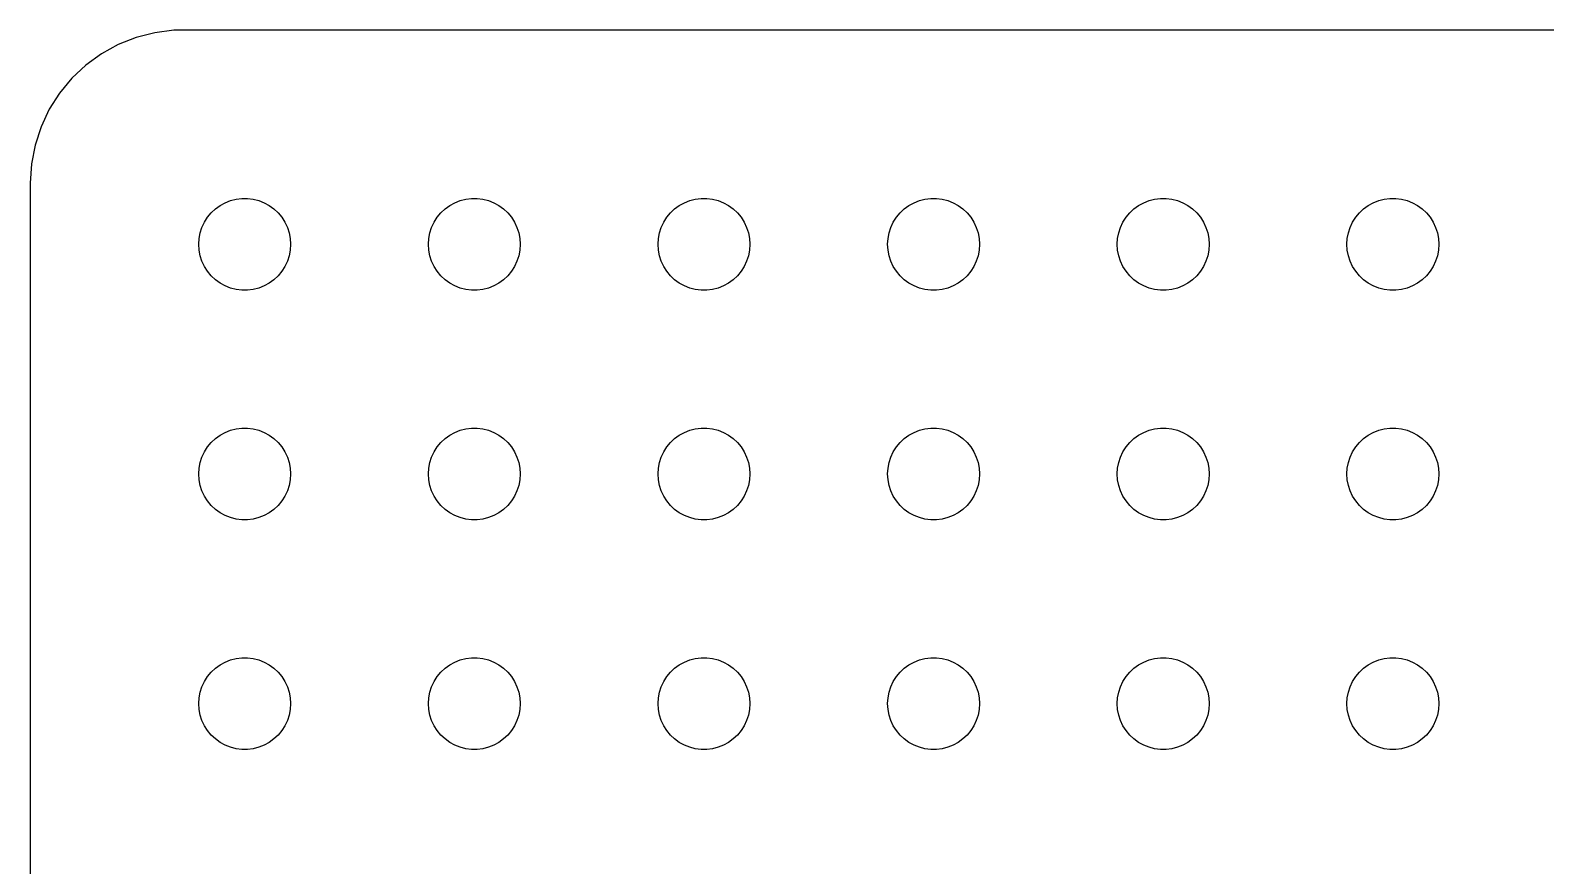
# Model space of a CAD drawing. Header units: metres. Extents: x -104 to 104, y -104 to 104.
# Drawn here: x -104.5 to -55.01, y 77.21 to 104.49 of the extents above; entities that cross this region are included whole.
import ezdxf

# ---------------------------------------------------------------- set-up
doc = ezdxf.new("R2010")
doc.units = ezdxf.units.M

msp = doc.modelspace()

# ---------------------------------------------------------------- linework, layer by layer
for p, q in [((-99.8139, 104.49), (-100.437, 104.411)), ((99.8139, 104.49), (-99.8139, 104.49)), ((-101.629, 104.024), (-102.179, 103.722)), ((-101.045, 104.255), (-101.629, 104.024)), ((-100.437, 104.411), (-101.045, 104.255)), ((-102.179, 103.722), (-102.687, 103.353)), ((-102.687, 103.353), (-103.145, 102.923)), ((-103.145, 102.923), (-103.545, 102.439)), ((-103.545, 102.439), (-103.882, 101.909)), ((-103.882, 101.909), (-104.149, 101.341)), ((-104.149, 101.341), (-104.343, 100.743)), ((-104.343, 100.743), (-104.461, 100.127)), ((-104.461, 100.127), (-104.5, 99.5)), ((-104.5, 99.5), (-104.5, -99.5)), ((-97.7811, 98.9734), (-97.5942, 98.997)), ((-97.5942, 98.997), (-97.4058, 98.997)), ((-97.4058, 98.997), (-97.2189, 98.9734)), ((-90.2811, 98.9734), (-90.0942, 98.997)), ((-90.0942, 98.997), (-89.9058, 98.997)), ((-89.9058, 98.997), (-89.7189, 98.9734)), ((-82.7811, 98.9734), (-82.5942, 98.997)), ((-82.5942, 98.997), (-82.4058, 98.997)), ((-82.4058, 98.997), (-82.2189, 98.9734)), ((-75.2811, 98.9734), (-75.0942, 98.997)), ((-75.0942, 98.997), (-74.9058, 98.997)), ((-74.9058, 98.997), (-74.7189, 98.9734)), ((-67.7811, 98.9734), (-67.5942, 98.997)), ((-67.5942, 98.997), (-67.4058, 98.997)), ((-67.4058, 98.997), (-67.2189, 98.9734)), ((-60.2811, 98.9734), (-60.0942, 98.997)), ((-60.0942, 98.997), (-59.9058, 98.997)), ((-59.9058, 98.997), (-59.7189, 98.9734)), ((-98.7135, 98.3817), (-98.5934, 98.5268)), ((-98.5934, 98.5268), (-98.4561, 98.6558)), ((-98.4561, 98.6558), (-98.3037, 98.7665)), ((-98.3037, 98.7665), (-98.1387, 98.8572)), ((-98.1387, 98.8572), (-97.9635, 98.9266)), ((-97.9635, 98.9266), (-97.7811, 98.9734)), ((-97.2189, 98.9734), (-97.0365, 98.9266)), ((-97.0365, 98.9266), (-96.8613, 98.8572)), ((-96.8613, 98.8572), (-96.6963, 98.7665)), ((-96.6963, 98.7665), (-96.5439, 98.6558)), ((-96.5439, 98.6558), (-96.4065, 98.5268)), ((-96.4065, 98.5268), (-96.2865, 98.3817)), ((-91.2135, 98.3817), (-91.0934, 98.5268)), ((-91.0934, 98.5268), (-90.9561, 98.6558)), ((-90.9561, 98.6558), (-90.8037, 98.7665)), ((-90.8037, 98.7665), (-90.6387, 98.8572)), ((-90.6387, 98.8572), (-90.4635, 98.9266)), ((-90.4635, 98.9266), (-90.2811, 98.9734)), ((-89.7189, 98.9734), (-89.5365, 98.9266)), ((-89.5365, 98.9266), (-89.3613, 98.8572)), ((-89.3613, 98.8572), (-89.1963, 98.7665)), ((-89.1963, 98.7665), (-89.0439, 98.6558)), ((-89.0439, 98.6558), (-88.9065, 98.5268)), ((-88.9065, 98.5268), (-88.7865, 98.3817)), ((-83.7135, 98.3817), (-83.5934, 98.5268)), ((-83.5934, 98.5268), (-83.4561, 98.6558)), ((-83.4561, 98.6558), (-83.3037, 98.7665)), ((-83.3037, 98.7665), (-83.1387, 98.8572)), ((-83.1387, 98.8572), (-82.9635, 98.9266)), ((-82.9635, 98.9266), (-82.7811, 98.9734)), ((-82.2189, 98.9734), (-82.0365, 98.9266)), ((-82.0365, 98.9266), (-81.8613, 98.8572)), ((-81.8613, 98.8572), (-81.6963, 98.7665)), ((-81.6963, 98.7665), (-81.5439, 98.6558)), ((-81.5439, 98.6558), (-81.4065, 98.5268)), ((-81.4065, 98.5268), (-81.2865, 98.3817)), ((-76.2135, 98.3817), (-76.0934, 98.5268)), ((-76.0934, 98.5268), (-75.9561, 98.6558)), ((-75.9561, 98.6558), (-75.8037, 98.7665)), ((-75.8037, 98.7665), (-75.6387, 98.8572)), ((-75.6387, 98.8572), (-75.4635, 98.9266)), ((-75.4635, 98.9266), (-75.2811, 98.9734)), ((-74.7189, 98.9734), (-74.5365, 98.9266)), ((-74.5365, 98.9266), (-74.3613, 98.8572)), ((-74.3613, 98.8572), (-74.1963, 98.7665)), ((-74.1963, 98.7665), (-74.0439, 98.6558)), ((-74.0439, 98.6558), (-73.9065, 98.5268)), ((-73.9065, 98.5268), (-73.7865, 98.3817)), ((-68.7135, 98.3817), (-68.5934, 98.5268)), ((-68.5934, 98.5268), (-68.4561, 98.6558)), ((-68.4561, 98.6558), (-68.3037, 98.7665)), ((-68.3037, 98.7665), (-68.1387, 98.8572)), ((-68.1387, 98.8572), (-67.9635, 98.9266)), ((-67.9635, 98.9266), (-67.7811, 98.9734)), ((-67.2189, 98.9734), (-67.0365, 98.9266)), ((-67.0365, 98.9266), (-66.8613, 98.8572)), ((-66.8613, 98.8572), (-66.6963, 98.7665)), ((-66.6963, 98.7665), (-66.5439, 98.6558)), ((-66.5439, 98.6558), (-66.4065, 98.5268)), ((-66.4065, 98.5268), (-66.2865, 98.3817)), ((-61.2135, 98.3817), (-61.0934, 98.5268)), ((-61.0934, 98.5268), (-60.9561, 98.6558)), ((-60.9561, 98.6558), (-60.8037, 98.7665)), ((-60.8037, 98.7665), (-60.6387, 98.8572)), ((-60.6387, 98.8572), (-60.4635, 98.9266)), ((-60.4635, 98.9266), (-60.2811, 98.9734)), ((-59.7189, 98.9734), (-59.5365, 98.9266)), ((-59.5365, 98.9266), (-59.3613, 98.8572)), ((-59.3613, 98.8572), (-59.1963, 98.7665)), ((-59.1963, 98.7665), (-59.0439, 98.6558)), ((-59.0439, 98.6558), (-58.9065, 98.5268)), ((-58.9065, 98.5268), (-58.7865, 98.3817)), ((-98.9529, 97.873), (-98.8947, 98.0522)), ((-98.8947, 98.0522), (-98.8145, 98.2226)), ((-98.8145, 98.2226), (-98.7135, 98.3817)), ((-96.2865, 98.3817), (-96.1855, 98.2226)), ((-96.1855, 98.2226), (-96.1053, 98.0522)), ((-96.1053, 98.0522), (-96.0471, 97.873)), ((-91.4529, 97.873), (-91.3947, 98.0522)), ((-91.3947, 98.0522), (-91.3145, 98.2226)), ((-91.3145, 98.2226), (-91.2135, 98.3817)), ((-88.7865, 98.3817), (-88.6855, 98.2226)), ((-88.6855, 98.2226), (-88.6053, 98.0522)), ((-88.6053, 98.0522), (-88.5471, 97.873)), ((-83.9529, 97.873), (-83.8947, 98.0522)), ((-83.8947, 98.0522), (-83.8145, 98.2226)), ((-83.8145, 98.2226), (-83.7135, 98.3817)), ((-81.2865, 98.3817), (-81.1855, 98.2226)), ((-81.1855, 98.2226), (-81.1053, 98.0522)), ((-81.1053, 98.0522), (-81.0471, 97.873)), ((-76.4529, 97.873), (-76.3947, 98.0522)), ((-76.3947, 98.0522), (-76.3145, 98.2226)), ((-76.3145, 98.2226), (-76.2135, 98.3817)), ((-73.7865, 98.3817), (-73.6855, 98.2226)), ((-73.6855, 98.2226), (-73.6053, 98.0522)), ((-73.6053, 98.0522), (-73.5471, 97.873)), ((-68.9529, 97.873), (-68.8947, 98.0522)), ((-68.8947, 98.0522), (-68.8145, 98.2226)), ((-68.8145, 98.2226), (-68.7135, 98.3817)), ((-66.2865, 98.3817), (-66.1855, 98.2226)), ((-66.1855, 98.2226), (-66.1053, 98.0522)), ((-66.1053, 98.0522), (-66.0471, 97.873)), ((-61.4529, 97.873), (-61.3947, 98.0522)), ((-61.3947, 98.0522), (-61.3145, 98.2226)), ((-61.3145, 98.2226), (-61.2135, 98.3817)), ((-58.7865, 98.3817), (-58.6855, 98.2226)), ((-58.6855, 98.2226), (-58.6053, 98.0522)), ((-58.6053, 98.0522), (-58.5471, 97.873)), ((-99, 97.5), (-98.9882, 97.688)), ((-98.9882, 97.312), (-99, 97.5)), ((-98.9882, 97.688), (-98.9529, 97.873)), ((-96.0471, 97.873), (-96.0118, 97.688)), ((-96.0118, 97.688), (-96, 97.5)), ((-96, 97.5), (-96.0118, 97.312)), ((-91.5, 97.5), (-91.4882, 97.688)), ((-91.4882, 97.312), (-91.5, 97.5)), ((-91.4882, 97.688), (-91.4529, 97.873)), ((-88.5471, 97.873), (-88.5118, 97.688)), ((-88.5118, 97.688), (-88.5, 97.5)), ((-88.5, 97.5), (-88.5118, 97.312)), ((-84, 97.5), (-83.9882, 97.688)), ((-83.9882, 97.312), (-84, 97.5)), ((-83.9882, 97.688), (-83.9529, 97.873)), ((-81.0471, 97.873), (-81.0118, 97.688)), ((-81.0118, 97.688), (-81, 97.5)), ((-81, 97.5), (-81.0118, 97.312)), ((-76.5, 97.5), (-76.4882, 97.688)), ((-76.4882, 97.312), (-76.5, 97.5)), ((-76.4882, 97.688), (-76.4529, 97.873)), ((-73.5471, 97.873), (-73.5118, 97.688)), ((-73.5118, 97.688), (-73.5, 97.5)), ((-73.5, 97.5), (-73.5118, 97.312)), ((-69, 97.5), (-68.9882, 97.688)), ((-68.9882, 97.312), (-69, 97.5)), ((-68.9882, 97.688), (-68.9529, 97.873)), ((-66.0471, 97.873), (-66.0118, 97.688)), ((-66.0118, 97.688), (-66, 97.5)), ((-66, 97.5), (-66.0118, 97.312)), ((-61.5, 97.5), (-61.4882, 97.688)), ((-61.4882, 97.312), (-61.5, 97.5)), ((-61.4882, 97.688), (-61.4529, 97.873)), ((-58.5471, 97.873), (-58.5118, 97.688)), ((-58.5118, 97.688), (-58.5, 97.5)), ((-58.5, 97.5), (-58.5118, 97.312)), ((-98.9529, 97.127), (-98.9882, 97.312)), ((-98.8947, 96.9478), (-98.9529, 97.127)), ((-96.0471, 97.127), (-96.1053, 96.9478)), ((-96.0118, 97.312), (-96.0471, 97.127)), ((-91.4529, 97.127), (-91.4882, 97.312)), ((-91.3947, 96.9478), (-91.4529, 97.127)), ((-88.5471, 97.127), (-88.6053, 96.9478)), ((-88.5118, 97.312), (-88.5471, 97.127)), ((-83.9529, 97.127), (-83.9882, 97.312)), ((-83.8947, 96.9478), (-83.9529, 97.127)), ((-81.0471, 97.127), (-81.1053, 96.9478)), ((-81.0118, 97.312), (-81.0471, 97.127)), ((-76.4529, 97.127), (-76.4882, 97.312)), ((-76.3947, 96.9478), (-76.4529, 97.127)), ((-73.5471, 97.127), (-73.6053, 96.9478)), ((-73.5118, 97.312), (-73.5471, 97.127)), ((-68.9529, 97.127), (-68.9882, 97.312)), ((-68.8947, 96.9478), (-68.9529, 97.127)), ((-66.0471, 97.127), (-66.1053, 96.9478)), ((-66.0118, 97.312), (-66.0471, 97.127)), ((-61.4529, 97.127), (-61.4882, 97.312)), ((-61.3947, 96.9478), (-61.4529, 97.127)), ((-58.5471, 97.127), (-58.6053, 96.9478)), ((-58.5118, 97.312), (-58.5471, 97.127)), ((-98.8145, 96.7774), (-98.8947, 96.9478)), ((-98.7135, 96.6183), (-98.8145, 96.7774)), ((-98.5934, 96.4732), (-98.7135, 96.6183)), ((-96.2865, 96.6183), (-96.4065, 96.4732)), ((-96.1855, 96.7774), (-96.2865, 96.6183)), ((-96.1053, 96.9478), (-96.1855, 96.7774)), ((-91.3145, 96.7774), (-91.3947, 96.9478)), ((-91.2135, 96.6183), (-91.3145, 96.7774)), ((-91.0934, 96.4732), (-91.2135, 96.6183)), ((-88.7865, 96.6183), (-88.9065, 96.4732)), ((-88.6855, 96.7774), (-88.7865, 96.6183)), ((-88.6053, 96.9478), (-88.6855, 96.7774)), ((-83.8145, 96.7774), (-83.8947, 96.9478)), ((-83.7135, 96.6183), (-83.8145, 96.7774)), ((-83.5934, 96.4732), (-83.7135, 96.6183)), ((-81.2865, 96.6183), (-81.4065, 96.4732)), ((-81.1855, 96.7774), (-81.2865, 96.6183)), ((-81.1053, 96.9478), (-81.1855, 96.7774)), ((-76.3145, 96.7774), (-76.3947, 96.9478)), ((-76.2135, 96.6183), (-76.3145, 96.7774)), ((-76.0934, 96.4732), (-76.2135, 96.6183)), ((-73.7865, 96.6183), (-73.9065, 96.4732)), ((-73.6855, 96.7774), (-73.7865, 96.6183)), ((-73.6053, 96.9478), (-73.6855, 96.7774)), ((-68.8145, 96.7774), (-68.8947, 96.9478)), ((-68.7135, 96.6183), (-68.8145, 96.7774)), ((-68.5934, 96.4732), (-68.7135, 96.6183)), ((-66.2865, 96.6183), (-66.4065, 96.4732)), ((-66.1855, 96.7774), (-66.2865, 96.6183)), ((-66.1053, 96.9478), (-66.1855, 96.7774)), ((-61.3145, 96.7774), (-61.3947, 96.9478)), ((-61.2135, 96.6183), (-61.3145, 96.7774)), ((-61.0934, 96.4732), (-61.2135, 96.6183)), ((-58.7865, 96.6183), (-58.9065, 96.4732)), ((-58.6855, 96.7774), (-58.7865, 96.6183)), ((-58.6053, 96.9478), (-58.6855, 96.7774)), ((-98.4561, 96.3442), (-98.5934, 96.4732)), ((-98.3037, 96.2335), (-98.4561, 96.3442)), ((-98.1387, 96.1428), (-98.3037, 96.2335)), ((-97.9635, 96.0734), (-98.1387, 96.1428)), ((-97.7811, 96.0266), (-97.9635, 96.0734)), ((-97.5942, 96.003), (-97.7811, 96.0266)), ((-97.2189, 96.0266), (-97.4058, 96.003)), ((-97.0365, 96.0734), (-97.2189, 96.0266)), ((-96.8613, 96.1428), (-97.0365, 96.0734)), ((-96.6963, 96.2335), (-96.8613, 96.1428)), ((-96.5439, 96.3442), (-96.6963, 96.2335)), ((-96.4065, 96.4732), (-96.5439, 96.3442)), ((-90.9561, 96.3442), (-91.0934, 96.4732)), ((-90.8037, 96.2335), (-90.9561, 96.3442)), ((-90.6387, 96.1428), (-90.8037, 96.2335)), ((-90.4635, 96.0734), (-90.6387, 96.1428)), ((-90.2811, 96.0266), (-90.4635, 96.0734)), ((-90.0942, 96.003), (-90.2811, 96.0266)), ((-89.7189, 96.0266), (-89.9058, 96.003)), ((-89.5365, 96.0734), (-89.7189, 96.0266)), ((-89.3613, 96.1428), (-89.5365, 96.0734)), ((-89.1963, 96.2335), (-89.3613, 96.1428)), ((-89.0439, 96.3442), (-89.1963, 96.2335)), ((-88.9065, 96.4732), (-89.0439, 96.3442)), ((-83.4561, 96.3442), (-83.5934, 96.4732)), ((-83.3037, 96.2335), (-83.4561, 96.3442)), ((-83.1387, 96.1428), (-83.3037, 96.2335)), ((-82.9635, 96.0734), (-83.1387, 96.1428)), ((-82.7811, 96.0266), (-82.9635, 96.0734)), ((-82.5942, 96.003), (-82.7811, 96.0266)), ((-82.2189, 96.0266), (-82.4058, 96.003)), ((-82.0365, 96.0734), (-82.2189, 96.0266)), ((-81.8613, 96.1428), (-82.0365, 96.0734)), ((-81.6963, 96.2335), (-81.8613, 96.1428)), ((-81.5439, 96.3442), (-81.6963, 96.2335)), ((-81.4065, 96.4732), (-81.5439, 96.3442)), ((-75.9561, 96.3442), (-76.0934, 96.4732)), ((-75.8037, 96.2335), (-75.9561, 96.3442)), ((-75.6387, 96.1428), (-75.8037, 96.2335)), ((-75.4635, 96.0734), (-75.6387, 96.1428)), ((-75.2811, 96.0266), (-75.4635, 96.0734)), ((-75.0942, 96.003), (-75.2811, 96.0266)), ((-74.7189, 96.0266), (-74.9058, 96.003)), ((-74.5365, 96.0734), (-74.7189, 96.0266)), ((-74.3613, 96.1428), (-74.5365, 96.0734)), ((-74.1963, 96.2335), (-74.3613, 96.1428)), ((-74.0439, 96.3442), (-74.1963, 96.2335)), ((-73.9065, 96.4732), (-74.0439, 96.3442)), ((-68.4561, 96.3442), (-68.5934, 96.4732)), ((-68.3037, 96.2335), (-68.4561, 96.3442)), ((-68.1387, 96.1428), (-68.3037, 96.2335)), ((-67.9635, 96.0734), (-68.1387, 96.1428)), ((-67.7811, 96.0266), (-67.9635, 96.0734)), ((-67.5942, 96.003), (-67.7811, 96.0266)), ((-67.2189, 96.0266), (-67.4058, 96.003)), ((-67.0365, 96.0734), (-67.2189, 96.0266)), ((-66.8613, 96.1428), (-67.0365, 96.0734)), ((-66.6963, 96.2335), (-66.8613, 96.1428)), ((-66.5439, 96.3442), (-66.6963, 96.2335)), ((-66.4065, 96.4732), (-66.5439, 96.3442)), ((-60.9561, 96.3442), (-61.0934, 96.4732)), ((-60.8037, 96.2335), (-60.9561, 96.3442)), ((-60.6387, 96.1428), (-60.8037, 96.2335)), ((-60.4635, 96.0734), (-60.6387, 96.1428)), ((-60.2811, 96.0266), (-60.4635, 96.0734)), ((-60.0942, 96.003), (-60.2811, 96.0266)), ((-59.7189, 96.0266), (-59.9058, 96.003)), ((-59.5365, 96.0734), (-59.7189, 96.0266)), ((-59.3613, 96.1428), (-59.5365, 96.0734)), ((-59.1963, 96.2335), (-59.3613, 96.1428)), ((-59.0439, 96.3442), (-59.1963, 96.2335)), ((-58.9065, 96.4732), (-59.0439, 96.3442)), ((-97.4058, 96.003), (-97.5942, 96.003)), ((-89.9058, 96.003), (-90.0942, 96.003)), ((-82.4058, 96.003), (-82.5942, 96.003)), ((-74.9058, 96.003), (-75.0942, 96.003)), ((-67.4058, 96.003), (-67.5942, 96.003)), ((-59.9058, 96.003), (-60.0942, 96.003)), ((-98.5934, 91.0268), (-98.4561, 91.1558)), ((-98.4561, 91.1558), (-98.3037, 91.2665)), ((-98.3037, 91.2665), (-98.1387, 91.3572)), ((-98.1387, 91.3572), (-97.9635, 91.4266)), ((-97.9635, 91.4266), (-97.7811, 91.4734)), ((-97.7811, 91.4734), (-97.5942, 91.497)), ((-97.5942, 91.497), (-97.4058, 91.497)), ((-97.4058, 91.497), (-97.2189, 91.4734)), ((-97.2189, 91.4734), (-97.0365, 91.4266)), ((-97.0365, 91.4266), (-96.8613, 91.3572)), ((-96.8613, 91.3572), (-96.6963, 91.2665)), ((-96.6963, 91.2665), (-96.5439, 91.1558)), ((-96.5439, 91.1558), (-96.4065, 91.0268)), ((-91.0934, 91.0268), (-90.9561, 91.1558)), ((-90.9561, 91.1558), (-90.8037, 91.2665)), ((-90.8037, 91.2665), (-90.6387, 91.3572)), ((-90.6387, 91.3572), (-90.4635, 91.4266)), ((-90.4635, 91.4266), (-90.2811, 91.4734)), ((-90.2811, 91.4734), (-90.0942, 91.497)), ((-90.0942, 91.497), (-89.9058, 91.497)), ((-89.9058, 91.497), (-89.7189, 91.4734)), ((-89.7189, 91.4734), (-89.5365, 91.4266)), ((-89.5365, 91.4266), (-89.3613, 91.3572)), ((-89.3613, 91.3572), (-89.1963, 91.2665)), ((-89.1963, 91.2665), (-89.0439, 91.1558)), ((-89.0439, 91.1558), (-88.9065, 91.0268)), ((-83.5934, 91.0268), (-83.4561, 91.1558)), ((-83.4561, 91.1558), (-83.3037, 91.2665)), ((-83.3037, 91.2665), (-83.1387, 91.3572)), ((-83.1387, 91.3572), (-82.9635, 91.4266)), ((-82.9635, 91.4266), (-82.7811, 91.4734)), ((-82.7811, 91.4734), (-82.5942, 91.497)), ((-82.5942, 91.497), (-82.4058, 91.497)), ((-82.4058, 91.497), (-82.2189, 91.4734)), ((-82.2189, 91.4734), (-82.0365, 91.4266)), ((-82.0365, 91.4266), (-81.8613, 91.3572)), ((-81.8613, 91.3572), (-81.6963, 91.2665)), ((-81.6963, 91.2665), (-81.5439, 91.1558)), ((-81.5439, 91.1558), (-81.4065, 91.0268)), ((-76.0934, 91.0268), (-75.9561, 91.1558)), ((-75.9561, 91.1558), (-75.8037, 91.2665)), ((-75.8037, 91.2665), (-75.6387, 91.3572)), ((-75.6387, 91.3572), (-75.4635, 91.4266)), ((-75.4635, 91.4266), (-75.2811, 91.4734)), ((-75.2811, 91.4734), (-75.0942, 91.497)), ((-75.0942, 91.497), (-74.9058, 91.497)), ((-74.9058, 91.497), (-74.7189, 91.4734)), ((-74.7189, 91.4734), (-74.5365, 91.4266)), ((-74.5365, 91.4266), (-74.3613, 91.3572)), ((-74.3613, 91.3572), (-74.1963, 91.2665)), ((-74.1963, 91.2665), (-74.0439, 91.1558)), ((-74.0439, 91.1558), (-73.9065, 91.0268)), ((-68.5934, 91.0268), (-68.4561, 91.1558)), ((-68.4561, 91.1558), (-68.3037, 91.2665)), ((-68.3037, 91.2665), (-68.1387, 91.3572)), ((-68.1387, 91.3572), (-67.9635, 91.4266)), ((-67.9635, 91.4266), (-67.7811, 91.4734)), ((-67.7811, 91.4734), (-67.5942, 91.497)), ((-67.5942, 91.497), (-67.4058, 91.497)), ((-67.4058, 91.497), (-67.2189, 91.4734)), ((-67.2189, 91.4734), (-67.0365, 91.4266)), ((-67.0365, 91.4266), (-66.8613, 91.3572)), ((-66.8613, 91.3572), (-66.6963, 91.2665)), ((-66.6963, 91.2665), (-66.5439, 91.1558)), ((-66.5439, 91.1558), (-66.4065, 91.0268)), ((-61.0934, 91.0268), (-60.9561, 91.1558)), ((-60.9561, 91.1558), (-60.8037, 91.2665)), ((-60.8037, 91.2665), (-60.6387, 91.3572)), ((-60.6387, 91.3572), (-60.4635, 91.4266)), ((-60.4635, 91.4266), (-60.2811, 91.4734)), ((-60.2811, 91.4734), (-60.0942, 91.497)), ((-60.0942, 91.497), (-59.9058, 91.497)), ((-59.9058, 91.497), (-59.7189, 91.4734)), ((-59.7189, 91.4734), (-59.5365, 91.4266)), ((-59.5365, 91.4266), (-59.3613, 91.3572)), ((-59.3613, 91.3572), (-59.1963, 91.2665)), ((-59.1963, 91.2665), (-59.0439, 91.1558)), ((-59.0439, 91.1558), (-58.9065, 91.0268)), ((-98.8947, 90.5522), (-98.8145, 90.7226)), ((-98.8145, 90.7226), (-98.7135, 90.8817)), ((-98.7135, 90.8817), (-98.5934, 91.0268)), ((-96.4065, 91.0268), (-96.2865, 90.8817)), ((-96.2865, 90.8817), (-96.1855, 90.7226)), ((-96.1855, 90.7226), (-96.1053, 90.5522)), ((-91.3947, 90.5522), (-91.3145, 90.7226)), ((-91.3145, 90.7226), (-91.2135, 90.8817)), ((-91.2135, 90.8817), (-91.0934, 91.0268)), ((-88.9065, 91.0268), (-88.7865, 90.8817)), ((-88.7865, 90.8817), (-88.6855, 90.7226)), ((-88.6855, 90.7226), (-88.6053, 90.5522)), ((-83.8947, 90.5522), (-83.8145, 90.7226)), ((-83.8145, 90.7226), (-83.7135, 90.8817)), ((-83.7135, 90.8817), (-83.5934, 91.0268)), ((-81.4065, 91.0268), (-81.2865, 90.8817)), ((-81.2865, 90.8817), (-81.1855, 90.7226)), ((-81.1855, 90.7226), (-81.1053, 90.5522)), ((-76.3947, 90.5522), (-76.3145, 90.7226)), ((-76.3145, 90.7226), (-76.2135, 90.8817)), ((-76.2135, 90.8817), (-76.0934, 91.0268)), ((-73.9065, 91.0268), (-73.7865, 90.8817)), ((-73.7865, 90.8817), (-73.6855, 90.7226)), ((-73.6855, 90.7226), (-73.6053, 90.5522)), ((-68.8947, 90.5522), (-68.8145, 90.7226)), ((-68.8145, 90.7226), (-68.7135, 90.8817)), ((-68.7135, 90.8817), (-68.5934, 91.0268)), ((-66.4065, 91.0268), (-66.2865, 90.8817)), ((-66.2865, 90.8817), (-66.1855, 90.7226)), ((-66.1855, 90.7226), (-66.1053, 90.5522)), ((-61.3947, 90.5522), (-61.3145, 90.7226)), ((-61.3145, 90.7226), (-61.2135, 90.8817)), ((-61.2135, 90.8817), (-61.0934, 91.0268)), ((-58.9065, 91.0268), (-58.7865, 90.8817)), ((-58.7865, 90.8817), (-58.6855, 90.7226)), ((-58.6855, 90.7226), (-58.6053, 90.5522)), ((-99, 90), (-98.9882, 90.188)), ((-98.9882, 90.188), (-98.9529, 90.373)), ((-98.9529, 90.373), (-98.8947, 90.5522)), ((-96.1053, 90.5522), (-96.0471, 90.373)), ((-96.0471, 90.373), (-96.0118, 90.188)), ((-96.0118, 90.188), (-96, 90)), ((-91.5, 90), (-91.4882, 90.188)), ((-91.4882, 90.188), (-91.4529, 90.373)), ((-91.4529, 90.373), (-91.3947, 90.5522)), ((-88.6053, 90.5522), (-88.5471, 90.373)), ((-88.5471, 90.373), (-88.5118, 90.188)), ((-88.5118, 90.188), (-88.5, 90)), ((-84, 90), (-83.9882, 90.188)), ((-83.9882, 90.188), (-83.9529, 90.373)), ((-83.9529, 90.373), (-83.8947, 90.5522)), ((-81.1053, 90.5522), (-81.0471, 90.373)), ((-81.0471, 90.373), (-81.0118, 90.188)), ((-81.0118, 90.188), (-81, 90)), ((-76.5, 90), (-76.4882, 90.188)), ((-76.4882, 90.188), (-76.4529, 90.373)), ((-76.4529, 90.373), (-76.3947, 90.5522)), ((-73.6053, 90.5522), (-73.5471, 90.373)), ((-73.5471, 90.373), (-73.5118, 90.188)), ((-73.5118, 90.188), (-73.5, 90)), ((-69, 90), (-68.9882, 90.188)), ((-68.9882, 90.188), (-68.9529, 90.373)), ((-68.9529, 90.373), (-68.8947, 90.5522)), ((-66.1053, 90.5522), (-66.0471, 90.373)), ((-66.0471, 90.373), (-66.0118, 90.188)), ((-66.0118, 90.188), (-66, 90)), ((-61.5, 90), (-61.4882, 90.188)), ((-61.4882, 90.188), (-61.4529, 90.373)), ((-61.4529, 90.373), (-61.3947, 90.5522)), ((-58.6053, 90.5522), (-58.5471, 90.373)), ((-58.5471, 90.373), (-58.5118, 90.188)), ((-58.5118, 90.188), (-58.5, 90)), ((-98.9882, 89.812), (-99, 90)), ((-98.9529, 89.627), (-98.9882, 89.812)), ((-98.8947, 89.4478), (-98.9529, 89.627)), ((-96.0471, 89.627), (-96.1053, 89.4478)), ((-96.0118, 89.812), (-96.0471, 89.627)), ((-96, 90), (-96.0118, 89.812)), ((-91.4882, 89.812), (-91.5, 90)), ((-91.4529, 89.627), (-91.4882, 89.812)), ((-91.3947, 89.4478), (-91.4529, 89.627)), ((-88.5471, 89.627), (-88.6053, 89.4478)), ((-88.5118, 89.812), (-88.5471, 89.627)), ((-88.5, 90), (-88.5118, 89.812)), ((-83.9882, 89.812), (-84, 90)), ((-83.9529, 89.627), (-83.9882, 89.812)), ((-83.8947, 89.4478), (-83.9529, 89.627)), ((-81.0471, 89.627), (-81.1053, 89.4478)), ((-81.0118, 89.812), (-81.0471, 89.627)), ((-81, 90), (-81.0118, 89.812)), ((-76.4882, 89.812), (-76.5, 90)), ((-76.4529, 89.627), (-76.4882, 89.812)), ((-76.3947, 89.4478), (-76.4529, 89.627)), ((-73.5471, 89.627), (-73.6053, 89.4478)), ((-73.5118, 89.812), (-73.5471, 89.627)), ((-73.5, 90), (-73.5118, 89.812)), ((-68.9882, 89.812), (-69, 90)), ((-68.9529, 89.627), (-68.9882, 89.812)), ((-68.8947, 89.4478), (-68.9529, 89.627)), ((-66.0471, 89.627), (-66.1053, 89.4478)), ((-66.0118, 89.812), (-66.0471, 89.627)), ((-66, 90), (-66.0118, 89.812)), ((-61.4882, 89.812), (-61.5, 90)), ((-61.4529, 89.627), (-61.4882, 89.812)), ((-61.3947, 89.4478), (-61.4529, 89.627)), ((-58.5471, 89.627), (-58.6053, 89.4478)), ((-58.5118, 89.812), (-58.5471, 89.627)), ((-58.5, 90), (-58.5118, 89.812)), ((-98.8145, 89.2774), (-98.8947, 89.4478)), ((-98.7135, 89.1183), (-98.8145, 89.2774)), ((-98.5934, 88.9732), (-98.7135, 89.1183)), ((-96.2865, 89.1183), (-96.4065, 88.9732)), ((-96.1855, 89.2774), (-96.2865, 89.1183)), ((-96.1053, 89.4478), (-96.1855, 89.2774)), ((-91.3145, 89.2774), (-91.3947, 89.4478)), ((-91.2135, 89.1183), (-91.3145, 89.2774)), ((-91.0934, 88.9732), (-91.2135, 89.1183)), ((-88.7865, 89.1183), (-88.9065, 88.9732)), ((-88.6855, 89.2774), (-88.7865, 89.1183)), ((-88.6053, 89.4478), (-88.6855, 89.2774)), ((-83.8145, 89.2774), (-83.8947, 89.4478)), ((-83.7135, 89.1183), (-83.8145, 89.2774)), ((-83.5934, 88.9732), (-83.7135, 89.1183)), ((-81.2865, 89.1183), (-81.4065, 88.9732)), ((-81.1855, 89.2774), (-81.2865, 89.1183)), ((-81.1053, 89.4478), (-81.1855, 89.2774)), ((-76.3145, 89.2774), (-76.3947, 89.4478)), ((-76.2135, 89.1183), (-76.3145, 89.2774)), ((-76.0934, 88.9732), (-76.2135, 89.1183)), ((-73.7865, 89.1183), (-73.9065, 88.9732)), ((-73.6855, 89.2774), (-73.7865, 89.1183)), ((-73.6053, 89.4478), (-73.6855, 89.2774)), ((-68.8145, 89.2774), (-68.8947, 89.4478)), ((-68.7135, 89.1183), (-68.8145, 89.2774)), ((-68.5934, 88.9732), (-68.7135, 89.1183)), ((-66.2865, 89.1183), (-66.4065, 88.9732)), ((-66.1855, 89.2774), (-66.2865, 89.1183)), ((-66.1053, 89.4478), (-66.1855, 89.2774)), ((-61.3145, 89.2774), (-61.3947, 89.4478)), ((-61.2135, 89.1183), (-61.3145, 89.2774)), ((-61.0934, 88.9732), (-61.2135, 89.1183)), ((-58.7865, 89.1183), (-58.9065, 88.9732)), ((-58.6855, 89.2774), (-58.7865, 89.1183)), ((-58.6053, 89.4478), (-58.6855, 89.2774)), ((-98.4561, 88.8442), (-98.5934, 88.9732)), ((-98.3037, 88.7335), (-98.4561, 88.8442)), ((-98.1387, 88.6428), (-98.3037, 88.7335)), ((-97.9635, 88.5734), (-98.1387, 88.6428)), ((-96.8613, 88.6428), (-97.0365, 88.5734)), ((-96.6963, 88.7335), (-96.8613, 88.6428)), ((-96.5439, 88.8442), (-96.6963, 88.7335)), ((-96.4065, 88.9732), (-96.5439, 88.8442)), ((-90.9561, 88.8442), (-91.0934, 88.9732)), ((-90.8037, 88.7335), (-90.9561, 88.8442)), ((-90.6387, 88.6428), (-90.8037, 88.7335)), ((-90.4635, 88.5734), (-90.6387, 88.6428)), ((-89.3613, 88.6428), (-89.5365, 88.5734)), ((-89.1963, 88.7335), (-89.3613, 88.6428)), ((-89.0439, 88.8442), (-89.1963, 88.7335)), ((-88.9065, 88.9732), (-89.0439, 88.8442)), ((-83.4561, 88.8442), (-83.5934, 88.9732)), ((-83.3037, 88.7335), (-83.4561, 88.8442)), ((-83.1387, 88.6428), (-83.3037, 88.7335)), ((-82.9635, 88.5734), (-83.1387, 88.6428)), ((-81.8613, 88.6428), (-82.0365, 88.5734)), ((-81.6963, 88.7335), (-81.8613, 88.6428)), ((-81.5439, 88.8442), (-81.6963, 88.7335)), ((-81.4065, 88.9732), (-81.5439, 88.8442)), ((-75.9561, 88.8442), (-76.0934, 88.9732)), ((-75.8037, 88.7335), (-75.9561, 88.8442)), ((-75.6387, 88.6428), (-75.8037, 88.7335)), ((-75.4635, 88.5734), (-75.6387, 88.6428)), ((-74.3613, 88.6428), (-74.5365, 88.5734)), ((-74.1963, 88.7335), (-74.3613, 88.6428)), ((-74.0439, 88.8442), (-74.1963, 88.7335)), ((-73.9065, 88.9732), (-74.0439, 88.8442)), ((-68.4561, 88.8442), (-68.5934, 88.9732)), ((-68.3037, 88.7335), (-68.4561, 88.8442)), ((-68.1387, 88.6428), (-68.3037, 88.7335)), ((-67.9635, 88.5734), (-68.1387, 88.6428)), ((-66.8613, 88.6428), (-67.0365, 88.5734)), ((-66.6963, 88.7335), (-66.8613, 88.6428)), ((-66.5439, 88.8442), (-66.6963, 88.7335)), ((-66.4065, 88.9732), (-66.5439, 88.8442)), ((-60.9561, 88.8442), (-61.0934, 88.9732)), ((-60.8037, 88.7335), (-60.9561, 88.8442)), ((-60.6387, 88.6428), (-60.8037, 88.7335)), ((-60.4635, 88.5734), (-60.6387, 88.6428)), ((-59.3613, 88.6428), (-59.5365, 88.5734)), ((-59.1963, 88.7335), (-59.3613, 88.6428)), ((-59.0439, 88.8442), (-59.1963, 88.7335)), ((-58.9065, 88.9732), (-59.0439, 88.8442)), ((-97.7811, 88.5266), (-97.9635, 88.5734)), ((-97.5942, 88.503), (-97.7811, 88.5266)), ((-97.4058, 88.503), (-97.5942, 88.503)), ((-97.2189, 88.5266), (-97.4058, 88.503)), ((-97.0365, 88.5734), (-97.2189, 88.5266)), ((-90.2811, 88.5266), (-90.4635, 88.5734)), ((-90.0942, 88.503), (-90.2811, 88.5266)), ((-89.9058, 88.503), (-90.0942, 88.503)), ((-89.7189, 88.5266), (-89.9058, 88.503)), ((-89.5365, 88.5734), (-89.7189, 88.5266)), ((-82.7811, 88.5266), (-82.9635, 88.5734)), ((-82.5942, 88.503), (-82.7811, 88.5266)), ((-82.4058, 88.503), (-82.5942, 88.503)), ((-82.2189, 88.5266), (-82.4058, 88.503)), ((-82.0365, 88.5734), (-82.2189, 88.5266)), ((-75.2811, 88.5266), (-75.4635, 88.5734)), ((-75.0942, 88.503), (-75.2811, 88.5266)), ((-74.9058, 88.503), (-75.0942, 88.503)), ((-74.7189, 88.5266), (-74.9058, 88.503)), ((-74.5365, 88.5734), (-74.7189, 88.5266)), ((-67.7811, 88.5266), (-67.9635, 88.5734)), ((-67.5942, 88.503), (-67.7811, 88.5266)), ((-67.4058, 88.503), (-67.5942, 88.503)), ((-67.2189, 88.5266), (-67.4058, 88.503)), ((-67.0365, 88.5734), (-67.2189, 88.5266)), ((-60.2811, 88.5266), (-60.4635, 88.5734)), ((-60.0942, 88.503), (-60.2811, 88.5266)), ((-59.9058, 88.503), (-60.0942, 88.503)), ((-59.7189, 88.5266), (-59.9058, 88.503)), ((-59.5365, 88.5734), (-59.7189, 88.5266)), ((-98.5934, 83.5268), (-98.4561, 83.6558)), ((-98.4561, 83.6558), (-98.3037, 83.7665)), ((-98.3037, 83.7665), (-98.1387, 83.8572)), ((-98.1387, 83.8572), (-97.9635, 83.9266)), ((-97.9635, 83.9266), (-97.7811, 83.9734)), ((-97.7811, 83.9734), (-97.5942, 83.997)), ((-97.5942, 83.997), (-97.4058, 83.997)), ((-97.4058, 83.997), (-97.2189, 83.9734)), ((-97.2189, 83.9734), (-97.0365, 83.9266)), ((-97.0365, 83.9266), (-96.8613, 83.8572)), ((-96.8613, 83.8572), (-96.6963, 83.7665)), ((-96.6963, 83.7665), (-96.5439, 83.6558)), ((-96.5439, 83.6558), (-96.4065, 83.5268)), ((-91.0934, 83.5268), (-90.9561, 83.6558)), ((-90.9561, 83.6558), (-90.8037, 83.7665)), ((-90.8037, 83.7665), (-90.6387, 83.8572)), ((-90.6387, 83.8572), (-90.4635, 83.9266)), ((-90.4635, 83.9266), (-90.2811, 83.9734)), ((-90.2811, 83.9734), (-90.0942, 83.997)), ((-90.0942, 83.997), (-89.9058, 83.997)), ((-89.9058, 83.997), (-89.7189, 83.9734)), ((-89.7189, 83.9734), (-89.5365, 83.9266)), ((-89.5365, 83.9266), (-89.3613, 83.8572)), ((-89.3613, 83.8572), (-89.1963, 83.7665)), ((-89.1963, 83.7665), (-89.0439, 83.6558)), ((-89.0439, 83.6558), (-88.9065, 83.5268)), ((-83.5934, 83.5268), (-83.4561, 83.6558)), ((-83.4561, 83.6558), (-83.3037, 83.7665)), ((-83.3037, 83.7665), (-83.1387, 83.8572)), ((-83.1387, 83.8572), (-82.9635, 83.9266)), ((-82.9635, 83.9266), (-82.7811, 83.9734)), ((-82.7811, 83.9734), (-82.5942, 83.997)), ((-82.5942, 83.997), (-82.4058, 83.997)), ((-82.4058, 83.997), (-82.2189, 83.9734)), ((-82.2189, 83.9734), (-82.0365, 83.9266)), ((-82.0365, 83.9266), (-81.8613, 83.8572)), ((-81.8613, 83.8572), (-81.6963, 83.7665)), ((-81.6963, 83.7665), (-81.5439, 83.6558)), ((-81.5439, 83.6558), (-81.4065, 83.5268)), ((-76.0934, 83.5268), (-75.9561, 83.6558)), ((-75.9561, 83.6558), (-75.8037, 83.7665)), ((-75.8037, 83.7665), (-75.6387, 83.8572)), ((-75.6387, 83.8572), (-75.4635, 83.9266)), ((-75.4635, 83.9266), (-75.2811, 83.9734)), ((-75.2811, 83.9734), (-75.0942, 83.997)), ((-75.0942, 83.997), (-74.9058, 83.997)), ((-74.9058, 83.997), (-74.7189, 83.9734)), ((-74.7189, 83.9734), (-74.5365, 83.9266)), ((-74.5365, 83.9266), (-74.3613, 83.8572)), ((-74.3613, 83.8572), (-74.1963, 83.7665)), ((-74.1963, 83.7665), (-74.0439, 83.6558)), ((-74.0439, 83.6558), (-73.9065, 83.5268)), ((-68.5934, 83.5268), (-68.4561, 83.6558)), ((-68.4561, 83.6558), (-68.3037, 83.7665)), ((-68.3037, 83.7665), (-68.1387, 83.8572)), ((-68.1387, 83.8572), (-67.9635, 83.9266)), ((-67.9635, 83.9266), (-67.7811, 83.9734)), ((-67.7811, 83.9734), (-67.5942, 83.997)), ((-67.5942, 83.997), (-67.4058, 83.997)), ((-67.4058, 83.997), (-67.2189, 83.9734)), ((-67.2189, 83.9734), (-67.0365, 83.9266)), ((-67.0365, 83.9266), (-66.8613, 83.8572)), ((-66.8613, 83.8572), (-66.6963, 83.7665)), ((-66.6963, 83.7665), (-66.5439, 83.6558)), ((-66.5439, 83.6558), (-66.4065, 83.5268)), ((-61.0934, 83.5268), (-60.9561, 83.6558)), ((-60.9561, 83.6558), (-60.8037, 83.7665)), ((-60.8037, 83.7665), (-60.6387, 83.8572)), ((-60.6387, 83.8572), (-60.4635, 83.9266)), ((-60.4635, 83.9266), (-60.2811, 83.9734)), ((-60.2811, 83.9734), (-60.0942, 83.997)), ((-60.0942, 83.997), (-59.9058, 83.997)), ((-59.9058, 83.997), (-59.7189, 83.9734)), ((-59.7189, 83.9734), (-59.5365, 83.9266)), ((-59.5365, 83.9266), (-59.3613, 83.8572)), ((-59.3613, 83.8572), (-59.1963, 83.7665)), ((-59.1963, 83.7665), (-59.0439, 83.6558)), ((-59.0439, 83.6558), (-58.9065, 83.5268)), ((-98.8947, 83.0522), (-98.8145, 83.2226)), ((-98.8145, 83.2226), (-98.7135, 83.3817)), ((-98.7135, 83.3817), (-98.5934, 83.5268)), ((-96.4065, 83.5268), (-96.2865, 83.3817)), ((-96.2865, 83.3817), (-96.1855, 83.2226)), ((-96.1855, 83.2226), (-96.1053, 83.0522)), ((-91.3947, 83.0522), (-91.3145, 83.2226)), ((-91.3145, 83.2226), (-91.2135, 83.3817)), ((-91.2135, 83.3817), (-91.0934, 83.5268)), ((-88.9065, 83.5268), (-88.7865, 83.3817)), ((-88.7865, 83.3817), (-88.6855, 83.2226)), ((-88.6855, 83.2226), (-88.6053, 83.0522)), ((-83.8947, 83.0522), (-83.8145, 83.2226)), ((-83.8145, 83.2226), (-83.7135, 83.3817)), ((-83.7135, 83.3817), (-83.5934, 83.5268)), ((-81.4065, 83.5268), (-81.2865, 83.3817)), ((-81.2865, 83.3817), (-81.1855, 83.2226)), ((-81.1855, 83.2226), (-81.1053, 83.0522)), ((-76.3947, 83.0522), (-76.3145, 83.2226)), ((-76.3145, 83.2226), (-76.2135, 83.3817)), ((-76.2135, 83.3817), (-76.0934, 83.5268)), ((-73.9065, 83.5268), (-73.7865, 83.3817)), ((-73.7865, 83.3817), (-73.6855, 83.2226)), ((-73.6855, 83.2226), (-73.6053, 83.0522)), ((-68.8947, 83.0522), (-68.8145, 83.2226)), ((-68.8145, 83.2226), (-68.7135, 83.3817)), ((-68.7135, 83.3817), (-68.5934, 83.5268)), ((-66.4065, 83.5268), (-66.2865, 83.3817)), ((-66.2865, 83.3817), (-66.1855, 83.2226)), ((-66.1855, 83.2226), (-66.1053, 83.0522)), ((-61.3947, 83.0522), (-61.3145, 83.2226)), ((-61.3145, 83.2226), (-61.2135, 83.3817)), ((-61.2135, 83.3817), (-61.0934, 83.5268)), ((-58.9065, 83.5268), (-58.7865, 83.3817)), ((-58.7865, 83.3817), (-58.6855, 83.2226)), ((-58.6855, 83.2226), (-58.6053, 83.0522)), ((-99, 82.5), (-98.9882, 82.688)), ((-98.9882, 82.688), (-98.9529, 82.873)), ((-98.9529, 82.873), (-98.8947, 83.0522)), ((-96.1053, 83.0522), (-96.0471, 82.873)), ((-96.0471, 82.873), (-96.0118, 82.688)), ((-96.0118, 82.688), (-96, 82.5)), ((-91.5, 82.5), (-91.4882, 82.688)), ((-91.4882, 82.688), (-91.4529, 82.873)), ((-91.4529, 82.873), (-91.3947, 83.0522)), ((-88.6053, 83.0522), (-88.5471, 82.873)), ((-88.5471, 82.873), (-88.5118, 82.688)), ((-88.5118, 82.688), (-88.5, 82.5)), ((-84, 82.5), (-83.9882, 82.688)), ((-83.9882, 82.688), (-83.9529, 82.873)), ((-83.9529, 82.873), (-83.8947, 83.0522)), ((-81.1053, 83.0522), (-81.0471, 82.873)), ((-81.0471, 82.873), (-81.0118, 82.688)), ((-81.0118, 82.688), (-81, 82.5)), ((-76.5, 82.5), (-76.4882, 82.688)), ((-76.4882, 82.688), (-76.4529, 82.873)), ((-76.4529, 82.873), (-76.3947, 83.0522)), ((-73.6053, 83.0522), (-73.5471, 82.873)), ((-73.5471, 82.873), (-73.5118, 82.688)), ((-73.5118, 82.688), (-73.5, 82.5)), ((-69, 82.5), (-68.9882, 82.688)), ((-68.9882, 82.688), (-68.9529, 82.873)), ((-68.9529, 82.873), (-68.8947, 83.0522)), ((-66.1053, 83.0522), (-66.0471, 82.873)), ((-66.0471, 82.873), (-66.0118, 82.688)), ((-66.0118, 82.688), (-66, 82.5)), ((-61.5, 82.5), (-61.4882, 82.688)), ((-61.4882, 82.688), (-61.4529, 82.873)), ((-61.4529, 82.873), (-61.3947, 83.0522)), ((-58.6053, 83.0522), (-58.5471, 82.873)), ((-58.5471, 82.873), (-58.5118, 82.688)), ((-58.5118, 82.688), (-58.5, 82.5)), ((-98.9882, 82.312), (-99, 82.5)), ((-98.9529, 82.127), (-98.9882, 82.312)), ((-96.0118, 82.312), (-96.0471, 82.127)), ((-96, 82.5), (-96.0118, 82.312)), ((-91.4882, 82.312), (-91.5, 82.5)), ((-91.4529, 82.127), (-91.4882, 82.312)), ((-88.5118, 82.312), (-88.5471, 82.127)), ((-88.5, 82.5), (-88.5118, 82.312)), ((-83.9882, 82.312), (-84, 82.5)), ((-83.9529, 82.127), (-83.9882, 82.312)), ((-81.0118, 82.312), (-81.0471, 82.127)), ((-81, 82.5), (-81.0118, 82.312)), ((-76.4882, 82.312), (-76.5, 82.5)), ((-76.4529, 82.127), (-76.4882, 82.312)), ((-73.5118, 82.312), (-73.5471, 82.127)), ((-73.5, 82.5), (-73.5118, 82.312)), ((-68.9882, 82.312), (-69, 82.5)), ((-68.9529, 82.127), (-68.9882, 82.312)), ((-66.0118, 82.312), (-66.0471, 82.127)), ((-66, 82.5), (-66.0118, 82.312)), ((-61.4882, 82.312), (-61.5, 82.5)), ((-61.4529, 82.127), (-61.4882, 82.312)), ((-58.5118, 82.312), (-58.5471, 82.127)), ((-58.5, 82.5), (-58.5118, 82.312)), ((-98.8947, 81.9478), (-98.9529, 82.127)), ((-98.8145, 81.7774), (-98.8947, 81.9478)), ((-98.7135, 81.6183), (-98.8145, 81.7774)), ((-96.1855, 81.7774), (-96.2865, 81.6183)), ((-96.1053, 81.9478), (-96.1855, 81.7774)), ((-96.0471, 82.127), (-96.1053, 81.9478)), ((-91.3947, 81.9478), (-91.4529, 82.127)), ((-91.3145, 81.7774), (-91.3947, 81.9478)), ((-91.2135, 81.6183), (-91.3145, 81.7774)), ((-88.6855, 81.7774), (-88.7865, 81.6183)), ((-88.6053, 81.9478), (-88.6855, 81.7774)), ((-88.5471, 82.127), (-88.6053, 81.9478)), ((-83.8947, 81.9478), (-83.9529, 82.127)), ((-83.8145, 81.7774), (-83.8947, 81.9478)), ((-83.7135, 81.6183), (-83.8145, 81.7774)), ((-81.1855, 81.7774), (-81.2865, 81.6183)), ((-81.1053, 81.9478), (-81.1855, 81.7774)), ((-81.0471, 82.127), (-81.1053, 81.9478)), ((-76.3947, 81.9478), (-76.4529, 82.127)), ((-76.3145, 81.7774), (-76.3947, 81.9478)), ((-76.2135, 81.6183), (-76.3145, 81.7774)), ((-73.6855, 81.7774), (-73.7865, 81.6183)), ((-73.6053, 81.9478), (-73.6855, 81.7774)), ((-73.5471, 82.127), (-73.6053, 81.9478)), ((-68.8947, 81.9478), (-68.9529, 82.127)), ((-68.8145, 81.7774), (-68.8947, 81.9478)), ((-68.7135, 81.6183), (-68.8145, 81.7774)), ((-66.1855, 81.7774), (-66.2865, 81.6183)), ((-66.1053, 81.9478), (-66.1855, 81.7774)), ((-66.0471, 82.127), (-66.1053, 81.9478)), ((-61.3947, 81.9478), (-61.4529, 82.127)), ((-61.3145, 81.7774), (-61.3947, 81.9478)), ((-61.2135, 81.6183), (-61.3145, 81.7774)), ((-58.6855, 81.7774), (-58.7865, 81.6183)), ((-58.6053, 81.9478), (-58.6855, 81.7774)), ((-58.5471, 82.127), (-58.6053, 81.9478)), ((-98.5934, 81.4732), (-98.7135, 81.6183)), ((-98.4561, 81.3442), (-98.5934, 81.4732)), ((-98.3037, 81.2335), (-98.4561, 81.3442)), ((-98.1387, 81.1428), (-98.3037, 81.2335)), ((-96.6963, 81.2335), (-96.8613, 81.1428)), ((-96.5439, 81.3442), (-96.6963, 81.2335)), ((-96.4065, 81.4732), (-96.5439, 81.3442)), ((-96.2865, 81.6183), (-96.4065, 81.4732)), ((-91.0934, 81.4732), (-91.2135, 81.6183)), ((-90.9561, 81.3442), (-91.0934, 81.4732)), ((-90.8037, 81.2335), (-90.9561, 81.3442)), ((-90.6387, 81.1428), (-90.8037, 81.2335)), ((-89.1963, 81.2335), (-89.3613, 81.1428)), ((-89.0439, 81.3442), (-89.1963, 81.2335)), ((-88.9065, 81.4732), (-89.0439, 81.3442)), ((-88.7865, 81.6183), (-88.9065, 81.4732)), ((-83.5934, 81.4732), (-83.7135, 81.6183)), ((-83.4561, 81.3442), (-83.5934, 81.4732)), ((-83.3037, 81.2335), (-83.4561, 81.3442)), ((-83.1387, 81.1428), (-83.3037, 81.2335)), ((-81.6963, 81.2335), (-81.8613, 81.1428)), ((-81.5439, 81.3442), (-81.6963, 81.2335)), ((-81.4065, 81.4732), (-81.5439, 81.3442)), ((-81.2865, 81.6183), (-81.4065, 81.4732)), ((-76.0934, 81.4732), (-76.2135, 81.6183)), ((-75.9561, 81.3442), (-76.0934, 81.4732)), ((-75.8037, 81.2335), (-75.9561, 81.3442)), ((-75.6387, 81.1428), (-75.8037, 81.2335)), ((-74.1963, 81.2335), (-74.3613, 81.1428)), ((-74.0439, 81.3442), (-74.1963, 81.2335)), ((-73.9065, 81.4732), (-74.0439, 81.3442)), ((-73.7865, 81.6183), (-73.9065, 81.4732)), ((-68.5934, 81.4732), (-68.7135, 81.6183)), ((-68.4561, 81.3442), (-68.5934, 81.4732)), ((-68.3037, 81.2335), (-68.4561, 81.3442)), ((-68.1387, 81.1428), (-68.3037, 81.2335)), ((-66.6963, 81.2335), (-66.8613, 81.1428)), ((-66.5439, 81.3442), (-66.6963, 81.2335)), ((-66.4065, 81.4732), (-66.5439, 81.3442)), ((-66.2865, 81.6183), (-66.4065, 81.4732)), ((-61.0934, 81.4732), (-61.2135, 81.6183)), ((-60.9561, 81.3442), (-61.0934, 81.4732)), ((-60.8037, 81.2335), (-60.9561, 81.3442)), ((-60.6387, 81.1428), (-60.8037, 81.2335)), ((-59.1963, 81.2335), (-59.3613, 81.1428)), ((-59.0439, 81.3442), (-59.1963, 81.2335)), ((-58.9065, 81.4732), (-59.0439, 81.3442)), ((-58.7865, 81.6183), (-58.9065, 81.4732)), ((-97.9635, 81.0734), (-98.1387, 81.1428)), ((-97.7811, 81.0266), (-97.9635, 81.0734)), ((-97.5942, 81.003), (-97.7811, 81.0266)), ((-97.4058, 81.003), (-97.5942, 81.003)), ((-97.2189, 81.0266), (-97.4058, 81.003)), ((-97.0365, 81.0734), (-97.2189, 81.0266)), ((-96.8613, 81.1428), (-97.0365, 81.0734)), ((-90.4635, 81.0734), (-90.6387, 81.1428)), ((-90.2811, 81.0266), (-90.4635, 81.0734)), ((-90.0942, 81.003), (-90.2811, 81.0266)), ((-89.9058, 81.003), (-90.0942, 81.003)), ((-89.7189, 81.0266), (-89.9058, 81.003)), ((-89.5365, 81.0734), (-89.7189, 81.0266)), ((-89.3613, 81.1428), (-89.5365, 81.0734)), ((-82.9635, 81.0734), (-83.1387, 81.1428)), ((-82.7811, 81.0266), (-82.9635, 81.0734)), ((-82.5942, 81.003), (-82.7811, 81.0266)), ((-82.4058, 81.003), (-82.5942, 81.003)), ((-82.2189, 81.0266), (-82.4058, 81.003)), ((-82.0365, 81.0734), (-82.2189, 81.0266)), ((-81.8613, 81.1428), (-82.0365, 81.0734)), ((-75.4635, 81.0734), (-75.6387, 81.1428)), ((-75.2811, 81.0266), (-75.4635, 81.0734)), ((-75.0942, 81.003), (-75.2811, 81.0266)), ((-74.9058, 81.003), (-75.0942, 81.003)), ((-74.7189, 81.0266), (-74.9058, 81.003)), ((-74.5365, 81.0734), (-74.7189, 81.0266)), ((-74.3613, 81.1428), (-74.5365, 81.0734)), ((-67.9635, 81.0734), (-68.1387, 81.1428)), ((-67.7811, 81.0266), (-67.9635, 81.0734)), ((-67.5942, 81.003), (-67.7811, 81.0266)), ((-67.4058, 81.003), (-67.5942, 81.003)), ((-67.2189, 81.0266), (-67.4058, 81.003)), ((-67.0365, 81.0734), (-67.2189, 81.0266)), ((-66.8613, 81.1428), (-67.0365, 81.0734)), ((-60.4635, 81.0734), (-60.6387, 81.1428)), ((-60.2811, 81.0266), (-60.4635, 81.0734)), ((-60.0942, 81.003), (-60.2811, 81.0266)), ((-59.9058, 81.003), (-60.0942, 81.003)), ((-59.7189, 81.0266), (-59.9058, 81.003)), ((-59.5365, 81.0734), (-59.7189, 81.0266)), ((-59.3613, 81.1428), (-59.5365, 81.0734))]:
    msp.add_line(p, q)

doc.saveas('drawing.dxf')
